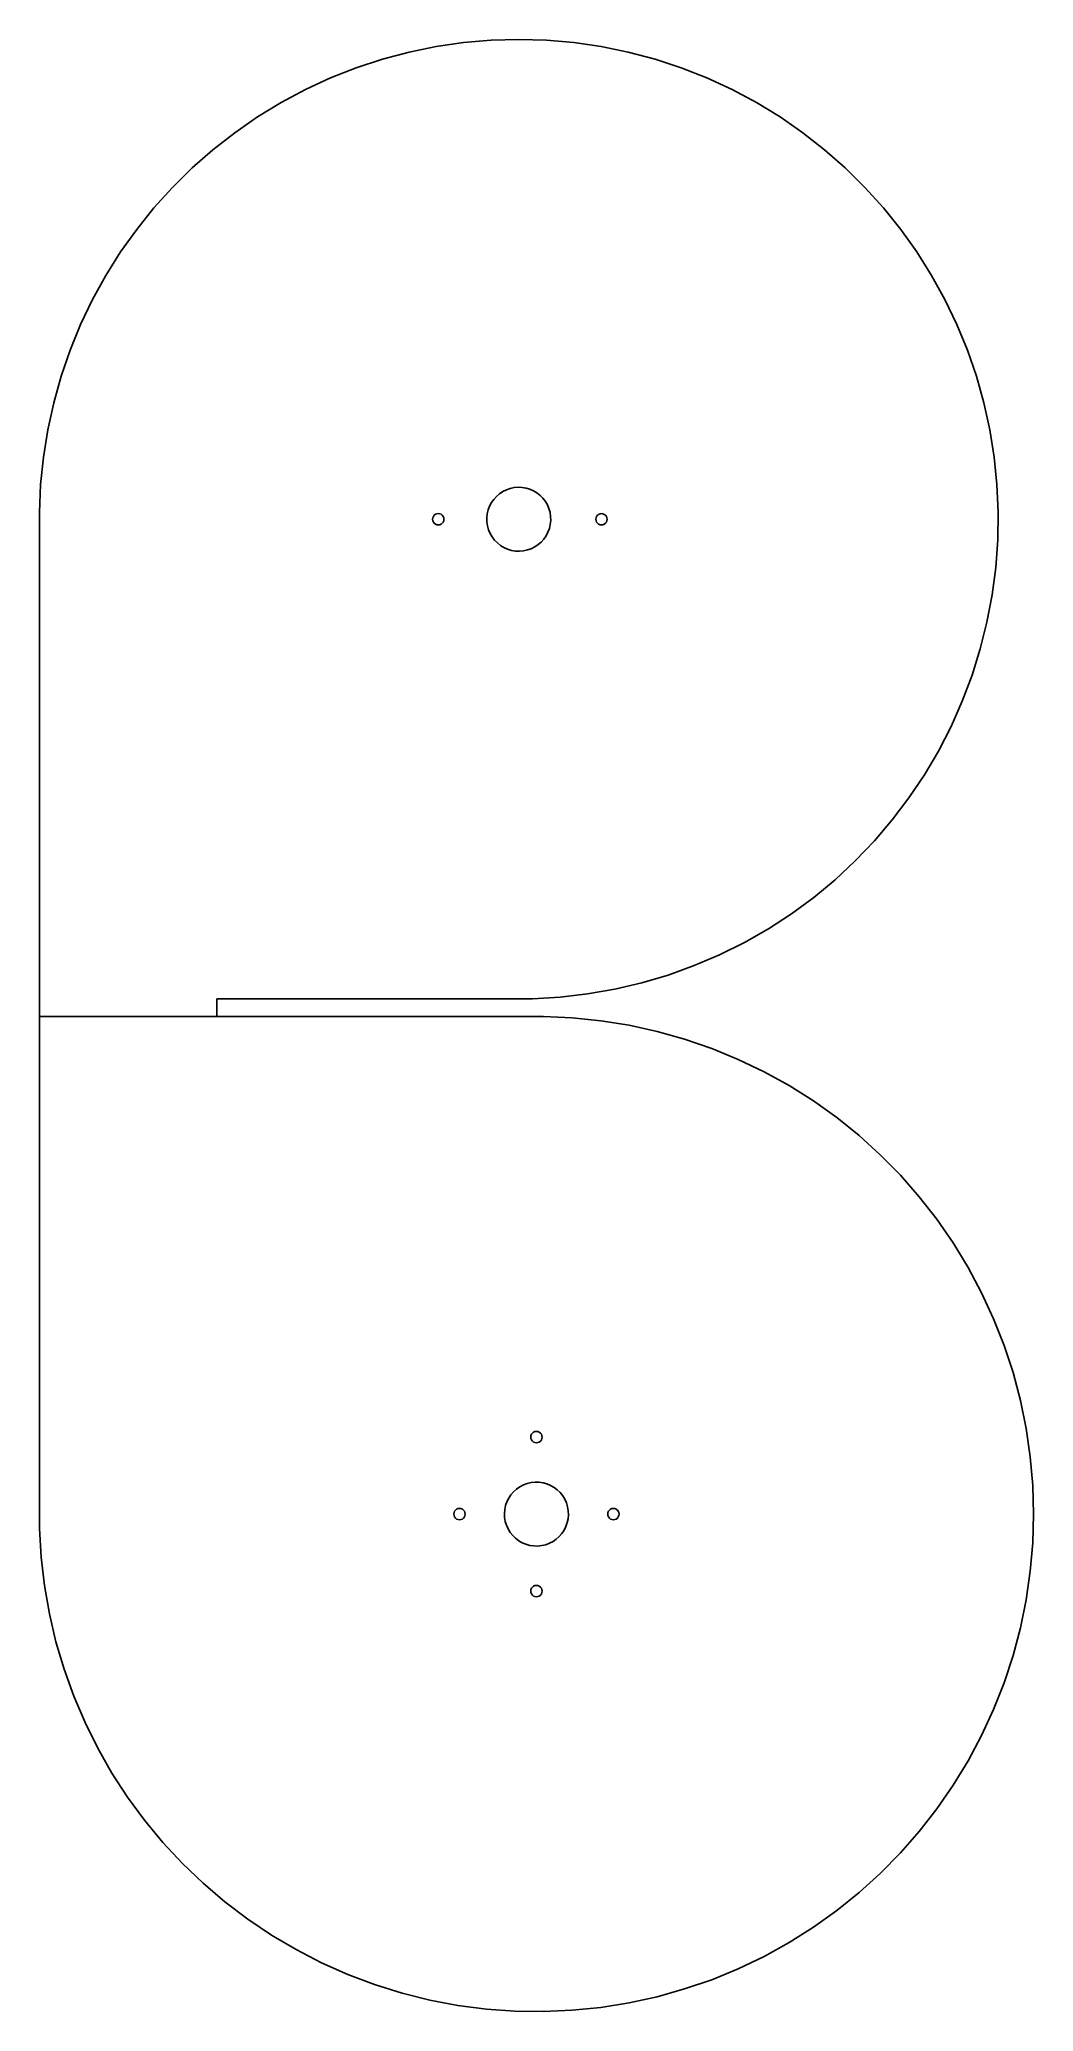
# Model space of a CAD drawing. Extents: x 9 to 289, y 25 to 580.
import ezdxf

# ---------------------------------------------------------------- set-up
doc = ezdxf.new("R2010")
doc.units = 0
doc.layers.add('Calque_1', color=7, linetype='CONTINUOUS')

msp = doc.modelspace()

# ---------------------------------------------------------------- linework, layer by layer
at = {"layer": 'Calque_1', "color": 1}
for p, q in [((121.13628, 577.51504), (113.513986, 575.956003)), ((128.835733, 578.632353), (121.13628, 577.51504)), ((136.586769, 579.304227), (128.835733, 578.632353)), ((144.430684, 579.530366), (136.586769, 579.304227)), ((152.13928, 579.304332), (144.430684, 579.530366)), ((159.891541, 578.632353), (152.13928, 579.304332)), ((167.590994, 577.51504), (159.891541, 578.632353)), ((175.213289, 575.956003), (167.590994, 577.51504)), ((105.994172, 573.96042), (98.601817, 571.534921)), ((113.513986, 575.956003), (105.994172, 573.96042)), ((182.733103, 573.96042), (175.213289, 575.956003)), ((190.125459, 571.534921), (182.733103, 573.96042)), ((91.361478, 568.687561), (84.297207, 565.427803)), ((98.601817, 571.534921), (91.361478, 568.687561)), ((197.365797, 568.687561), (190.125459, 571.534921)), ((204.430067, 565.427803), (197.365797, 568.687561)), ((77.432471, 561.766469), (70.790073, 557.715728)), ((84.297207, 565.427803), (77.432471, 561.766469)), ((211.294806, 561.766469), (204.430067, 565.427803)), ((217.937202, 557.715728), (211.294806, 561.766469)), ((70.790073, 557.715728), (64.392079, 553.289032)), ((224.335197, 553.289032), (217.937202, 557.715728)), ((64.392079, 553.289032), (58.259743, 548.501087)), ((230.467532, 548.501087), (224.335197, 553.289032)), ((58.259743, 548.501087), (52.413435, 543.367799)), ((236.31384, 543.367799), (230.467532, 548.501087)), ((52.413435, 543.367799), (46.872576, 537.906221)), ((241.8547, 537.906221), (236.31384, 543.367799)), ((46.872576, 537.906221), (41.655574, 532.134494)), ((247.071703, 532.134494), (241.8547, 537.906221)), ((41.655574, 532.134494), (36.779756, 526.071789)), ((251.947521, 526.071789), (247.071703, 532.134494)), ((36.779756, 526.071789), (32.261321, 519.738251)), ((256.465953, 519.738251), (251.947521, 526.071789)), ((32.261321, 519.738251), (28.115279, 513.154916)), ((260.611995, 513.154916), (256.465953, 519.738251)), ((28.115279, 513.154916), (24.355404, 506.343654)), ((264.371873, 506.343654), (260.611995, 513.154916)), ((24.355404, 506.343654), (20.994181, 499.327091)), ((267.733093, 499.327091), (264.371873, 506.343654)), ((20.994181, 499.327091), (18.042782, 492.128536)), ((270.684492, 492.128536), (267.733093, 499.327091)), ((18.042782, 492.128536), (15.511008, 484.771901)), ((273.216268, 484.771901), (270.684492, 492.128536)), ((15.511008, 484.771901), (13.407267, 477.281624)), ((275.320008, 477.281624), (273.216268, 484.771901)), ((13.407267, 477.281624), (11.738552, 469.682587)), ((276.988725, 469.682587), (275.320008, 477.281624)), ((11.738552, 469.682587), (10.510403, 462.000036)), ((278.216871, 462.000036), (276.988725, 469.682587)), ((10.510403, 462.000036), (9.726901, 454.259488)), ((279.000373, 454.259488), (278.216871, 462.000036)), ((9.726901, 454.259488), (9.389092, 446.450641)), ((136.662276, 449.198553), (137.306694, 450.127067)), ((137.306694, 450.127067), (138.062406, 450.967494)), ((138.062406, 450.967494), (138.917494, 451.706575)), ((138.917494, 451.706575), (139.858467, 452.33266)), ((139.858467, 452.33266), (140.870492, 452.83587)), ((140.870492, 452.83587), (141.937605, 453.208274)), ((141.937605, 453.208274), (143.04298, 453.443996)), ((143.04298, 453.443996), (144.16918, 453.539317)), ((144.16918, 453.539317), (145.298447, 453.492737)), ((145.298447, 453.492737), (146.412974, 453.304992)), ((146.412974, 453.304992), (147.495179, 452.979039)), ((147.495179, 452.979039), (148.528, 452.520019)), ((148.528, 452.520019), (149.495144, 451.935172)), ((149.495144, 451.935172), (150.381362, 451.233722)), ((150.381362, 451.233722), (151.172677, 450.426731)), ((151.172677, 450.426731), (151.85661, 449.526924)), ((151.85661, 449.526924), (152.422374, 448.548493)), ((279.336624, 446.486656), (279.000373, 454.259488)), ((9.389092, 446.450641), (9.389092, 304.580967)), ((120.166661, 444.939266), (120.112104, 444.525162)), ((120.112104, 444.525162), (120.166584, 444.111048)), ((120.166584, 444.111048), (120.326389, 443.725145)), ((120.326535, 445.325142), (120.166661, 444.939266)), ((120.580836, 445.65649), (120.326535, 445.325142)), ((120.912229, 445.910728), (120.580836, 445.65649)), ((121.298131, 446.070533), (120.912229, 445.910728)), ((121.712246, 446.125016), (121.298131, 446.070533)), ((122.126353, 446.070459), (121.712246, 446.125016)), ((122.512226, 445.910585), (122.126353, 446.070459)), ((122.843574, 445.656284), (122.512226, 445.910585)), ((123.097814, 445.324891), (122.843574, 445.656284)), ((123.097669, 443.724894), (123.257543, 444.110767)), ((123.25762, 444.938986), (123.097814, 445.324891)), ((123.257543, 444.110767), (123.3121, 444.524871)), ((123.3121, 444.524871), (123.25762, 444.938986)), ((135.395714, 443.782375), (135.371293, 444.91234)), ((135.371296, 444.91234), (135.488689, 446.036452)), ((135.488689, 446.036452), (135.746048, 447.136991)), ((135.746048, 447.136991), (136.139309, 448.196595)), ((136.139309, 448.196595), (136.662276, 449.198553)), ((152.422374, 448.548493), (152.861047, 447.50687)), ((152.861047, 447.50687), (153.165712, 446.418479)), ((153.165712, 446.418479), (153.33156, 445.300486)), ((153.355981, 444.17052), (153.238586, 443.046408)), ((153.33156, 445.300486), (153.355981, 444.17052)), ((166.117806, 444.934959), (166.063286, 444.520847)), ((166.063286, 444.520847), (166.117806, 444.106737)), ((166.277646, 445.320848), (166.117806, 444.934959)), ((166.117806, 444.106737), (166.277646, 443.720848)), ((166.531916, 445.652217), (166.277646, 445.320848)), ((166.863285, 445.906487), (166.531916, 445.652217)), ((167.249174, 446.066329), (166.863285, 445.906487)), ((167.663283, 446.120846), (167.249174, 446.066329)), ((168.077392, 446.066329), (167.663283, 446.120846)), ((168.463282, 445.906489), (168.077392, 446.066329)), ((168.794653, 445.65222), (168.463282, 445.906489)), ((169.048923, 445.320851), (168.794653, 445.65222)), ((169.208763, 444.934962), (169.048923, 445.320851)), ((169.048925, 443.720851), (169.208765, 444.10674)), ((169.263283, 444.520852), (169.208763, 444.934962)), ((169.208765, 444.10674), (169.263283, 444.520852)), ((279.224509, 438.707366), (279.336624, 446.486656)), ((120.326389, 443.725145), (120.58063, 443.39375)), ((120.58063, 443.39375), (120.911978, 443.139451)), ((120.911978, 443.139451), (121.297851, 442.979577)), ((121.297851, 442.979577), (121.711958, 442.92502)), ((121.711958, 442.92502), (122.126072, 442.9795)), ((122.126072, 442.9795), (122.511975, 443.139306)), ((122.511975, 443.139306), (122.84337, 443.393546)), ((122.84337, 443.393546), (123.097669, 443.724894)), ((135.561565, 442.664382), (135.395714, 443.782375)), ((135.866227, 441.57599), (135.561565, 442.664382)), ((136.304901, 440.534367), (135.866227, 441.57599)), ((136.870664, 439.555936), (136.304901, 440.534367)), ((137.554598, 438.656129), (136.870664, 439.555936)), ((138.345912, 437.849138), (137.554598, 438.656129)), ((151.42058, 438.955793), (150.664868, 438.115367)), ((152.065001, 439.884305), (151.42058, 438.955793)), ((152.587965, 440.886265), (152.065001, 439.884305)), ((152.981228, 441.94587), (152.587965, 440.886265)), ((153.238586, 443.046408), (152.981228, 441.94587)), ((166.277646, 443.720848), (166.531916, 443.389479)), ((166.531916, 443.389479), (166.863287, 443.13521)), ((166.863287, 443.13521), (167.249176, 442.97537)), ((167.249176, 442.97537), (167.663286, 442.920853)), ((167.663286, 442.920853), (168.077395, 442.97537)), ((168.077395, 442.97537), (168.463284, 443.135213)), ((168.463284, 443.135213), (168.794656, 443.389482)), ((168.794656, 443.389482), (169.048925, 443.720851)), ((278.6644, 430.947453), (279.224509, 438.707366)), ((139.23213, 437.147686), (138.345912, 437.849138)), ((140.199277, 436.562841), (139.23213, 437.147686)), ((141.232095, 436.103821), (140.199277, 436.562841)), ((142.314303, 435.777868), (141.232095, 436.103821)), ((143.428827, 435.59012), (142.314303, 435.777868)), ((144.558094, 435.543543), (143.428827, 435.59012)), ((145.684297, 435.638864), (144.558094, 435.543543)), ((146.789669, 435.874587), (145.684297, 435.638864)), ((147.856782, 436.24699), (146.789669, 435.874587)), ((148.868807, 436.7502), (147.856782, 436.24699)), ((149.809783, 437.376286), (148.868807, 436.7502)), ((150.664868, 438.115367), (149.809783, 437.376286)), ((277.658157, 423.232697), (278.6644, 430.947453)), ((276.209123, 415.588728), (277.658157, 423.232697)), ((274.322112, 408.040937), (276.209123, 415.588728)), ((272.003394, 400.614399), (274.322112, 408.040937)), ((269.260665, 393.333778), (272.003394, 400.614399)), ((266.103044, 386.223266), (269.260665, 393.333778)), ((262.541016, 379.306482), (266.103044, 386.223266)), ((258.586413, 372.606399), (262.541016, 379.306482)), ((254.252377, 366.14528), (258.586413, 372.606399)), ((249.553298, 359.944584), (254.252377, 366.14528)), ((244.504793, 354.02491), (249.553298, 359.944584)), ((239.123627, 348.405923), (244.504793, 354.02491)), ((233.427676, 343.106289), (239.123627, 348.405923)), ((227.435866, 338.143611), (233.427676, 343.106289)), ((214.645194, 329.293895), (221.168099, 333.534377)), ((221.168099, 333.534377), (227.435866, 338.143611)), ((207.888821, 325.436256), (214.645194, 329.293895)), ((193.766145, 318.919444), (200.921422, 321.974272)), ((200.921422, 321.974272), (207.888821, 325.436256)), ((186.44676, 316.28192), (193.766145, 318.919444)), ((156.020866, 310.058716), (163.74932, 310.953681)), ((163.74932, 310.953681), (171.413377, 312.29241)), ((171.413377, 312.29241), (178.987576, 314.070458)), ((178.987576, 314.070458), (186.44676, 316.28192)), ((59.386795, 309.592224), (148.25336, 309.610481)), ((59.386795, 309.592224), (59.386795, 304.580967)), ((148.25336, 309.61047), (156.020866, 310.058716)), ((9.389092, 304.580967), (59.386795, 304.580967)), ((151.363064, 304.582871), (9.389572, 304.581019)), ((9.414813, 160.574461), (9.389678, 304.581042)), ((159.423924, 304.234158), (151.363064, 304.582871)), ((167.451303, 303.421624), (159.423924, 304.234158)), ((175.41854, 302.147964), (167.451303, 303.421624)), ((183.299166, 300.417424), (175.41854, 302.147964)), ((191.067, 298.235726), (183.299166, 300.417424)), ((198.69624, 295.610136), (191.067, 298.235726)), ((206.161545, 292.549361), (198.69624, 295.610136)), ((213.438114, 289.063586), (206.161545, 292.549361)), ((220.501771, 285.164373), (213.438114, 289.063586)), ((227.329058, 280.864714), (220.501771, 285.164373)), ((233.897291, 276.178843), (227.329058, 280.864714)), ((240.184654, 271.122345), (233.897291, 276.178843)), ((246.170257, 265.712019), (240.184654, 271.122345)), ((251.83422, 259.965832), (246.170257, 265.712019)), ((257.157727, 253.902886), (251.83422, 259.965832)), ((262.123092, 247.543316), (257.157727, 253.902886)), ((266.713823, 240.908236), (262.123092, 247.543316)), ((270.914669, 234.019685), (266.713823, 240.908236)), ((274.711675, 226.900577), (270.914669, 234.019685)), ((278.092229, 219.574538), (274.711675, 226.900577)), ((281.045099, 212.065911), (278.092229, 219.574538)), ((283.560477, 204.399618), (281.045099, 212.065911)), ((285.630008, 196.60114), (283.560477, 204.399618)), ((287.246816, 188.696406), (285.630008, 196.60114)), ((288.405531, 180.711635), (287.246816, 188.696406)), ((147.802443, 186.688565), (147.747863, 186.274466)), ((147.747863, 186.274466), (147.802319, 185.860367)), ((147.802319, 185.860367), (147.962101, 185.474446)), ((147.962341, 187.074433), (147.802443, 186.688565)), ((147.962101, 185.474446), (148.21632, 185.14303)), ((148.216661, 187.40577), (147.962341, 187.074433)), ((148.21632, 185.14303), (148.547652, 184.888712)), ((148.54807, 187.659981), (148.216661, 187.40577)), ((148.547652, 184.888712), (148.933517, 184.728825)), ((148.933983, 187.819763), (148.54807, 187.659981)), ((148.933517, 184.728825), (149.347619, 184.674241)), ((149.3481, 187.874241), (148.933983, 187.819763)), ((149.347619, 184.674241), (149.761739, 184.728693)), ((149.762202, 187.819657), (149.3481, 187.874241)), ((149.761739, 184.728693), (150.147652, 184.888474)), ((150.148067, 187.659743), (149.762202, 187.819657)), ((150.147652, 184.888474), (150.47906, 185.142686)), ((150.479399, 187.405426), (150.148067, 187.659743)), ((150.47906, 185.142686), (150.733377, 185.474023)), ((150.733618, 187.074036), (150.479399, 187.405426)), ((150.733377, 185.474023), (150.893278, 185.859891)), ((150.893403, 186.688115), (150.733618, 187.074036)), ((150.893278, 185.859891), (150.947859, 186.27399)), ((150.947859, 186.27399), (150.893403, 186.688115)), ((289.102303, 172.673392), (288.405531, 180.711635)), ((144.677417, 172.302896), (143.749841, 171.657128)), ((145.678612, 172.827326), (144.677417, 172.302896)), ((146.737642, 173.222137), (145.678612, 172.827326)), ((147.837802, 173.481084), (146.737642, 173.222137)), ((148.961746, 173.60012), (147.837802, 173.481084)), ((150.091743, 173.577339), (148.961746, 173.600093)), ((151.209979, 173.413139), (150.091743, 173.577339)), ((152.298812, 173.110059), (151.209979, 173.413139)), ((153.341073, 172.672889), (152.298812, 173.110059)), ((154.320327, 172.10856), (153.341073, 172.672889)), ((155.221128, 171.425936), (154.320327, 172.10856)), ((289.336786, 164.540057), (289.102303, 172.673392)), ((140.675387, 167.02174), (140.441276, 165.916021)), ((141.046234, 168.089385), (140.675387, 167.02174)), ((141.547971, 169.102156), (141.046234, 168.089385)), ((142.172683, 170.044019), (141.547971, 169.102156)), ((142.910518, 170.900183), (142.172683, 170.044019)), ((143.749841, 171.657128), (142.910518, 170.900183)), ((156.029273, 170.635811), (155.221128, 171.425936)), ((156.732014, 169.750596), (156.029273, 170.635811)), ((157.318269, 168.784312), (156.732014, 169.750596)), ((157.778791, 167.752174), (157.318269, 168.784312)), ((158.106321, 166.670427), (157.778791, 167.752174)), ((158.295691, 165.556188), (158.106321, 166.670427)), ((126.134448, 165.022418), (126.079928, 164.60832)), ((126.079928, 164.60832), (126.134448, 164.194194)), ((126.294288, 165.408313), (126.134448, 165.022418)), ((126.134448, 164.194194), (126.294288, 163.808326)), ((126.548557, 165.739677), (126.294288, 165.408313)), ((126.294288, 163.808326), (126.548557, 163.476936)), ((126.879926, 165.993941), (126.548557, 165.739677)), ((126.548557, 163.476936), (126.879929, 163.222672)), ((127.265815, 166.153802), (126.879926, 165.993941)), ((126.879929, 163.222672), (127.265818, 163.062837)), ((127.679925, 166.208306), (127.265815, 166.153802)), ((127.265818, 163.062837), (127.679927, 163.008307)), ((128.094034, 166.153802), (127.679925, 166.208306)), ((127.679927, 163.008307), (128.094037, 163.062837)), ((128.479923, 165.993941), (128.094034, 166.153802)), ((128.094037, 163.062837), (128.479926, 163.222672)), ((128.811295, 165.739677), (128.479923, 165.993941)), ((128.479926, 163.222672), (128.811297, 163.476936)), ((129.065564, 165.408313), (128.811295, 165.739677)), ((128.811297, 163.476936), (129.065564, 163.808326)), ((129.225404, 165.022418), (129.065564, 165.408313)), ((129.065564, 163.808326), (129.225407, 164.194194)), ((129.279924, 164.60832), (129.225404, 165.022418)), ((129.225407, 164.194194), (129.279924, 164.60832)), ((140.441276, 165.916021), (140.347595, 164.789691)), ((140.347595, 164.789691), (140.395818, 163.660477)), ((140.395818, 163.660477), (140.585188, 162.546239)), ((140.585188, 162.546239), (140.912718, 161.464491)), ((140.912718, 161.464491), (141.373241, 160.432353)), ((157.143538, 160.11451), (157.645275, 161.12728)), ((157.645275, 161.12728), (158.016122, 162.194926)), ((158.016122, 162.194926), (158.250233, 163.300645)), ((158.250233, 163.300645), (158.343914, 164.426974)), ((158.343914, 164.426974), (158.295691, 165.556188)), ((169.472291, 165.023159), (169.417612, 164.608902)), ((169.417612, 164.608902), (169.472008, 164.194644)), ((169.472008, 164.194644), (169.631774, 163.808565)), ((169.632322, 165.409133), (169.472291, 165.023159)), ((169.631774, 163.808565), (169.88602, 163.476989)), ((169.886792, 165.740523), (169.632322, 165.409133)), ((169.88602, 163.476989), (170.21742, 163.222513)), ((170.218368, 165.994761), (169.886792, 165.740523)), ((170.21742, 163.222513), (170.603389, 163.062493)), ((170.604447, 166.154543), (170.218368, 165.994761)), ((170.603389, 163.062493), (171.017628, 163.007804)), ((171.018723, 166.208941), (170.604447, 166.154543)), ((171.017628, 163.007804), (171.431904, 163.062202)), ((171.43296, 166.154252), (171.018723, 166.208941)), ((171.431904, 163.062202), (171.817983, 163.221958)), ((171.818931, 165.994232), (171.43296, 166.154252)), ((171.817983, 163.221958), (172.149556, 163.476195)), ((172.150331, 165.739756), (171.818931, 165.994232)), ((172.149556, 163.476195), (172.40403, 163.807612)), ((172.404577, 165.40818), (172.150331, 165.739756)), ((172.40403, 163.807612), (172.56406, 164.193586)), ((172.564343, 165.022101), (172.404577, 165.40818)), ((172.56406, 164.193586), (172.618739, 164.607817)), ((172.618739, 164.607817), (172.564343, 165.022101)), ((289.102303, 156.543274), (289.336786, 164.540057)), ((9.414813, 160.574461), (9.879659, 152.519125)), ((141.373241, 160.432353), (141.959496, 159.46607)), ((141.959496, 159.46607), (142.662236, 158.580854)), ((142.662236, 158.580854), (143.470381, 157.79073)), ((143.470381, 157.79073), (144.371183, 157.108106)), ((144.371183, 157.108106), (145.350436, 156.543777)), ((145.350436, 156.543777), (146.392698, 156.106606)), ((146.392698, 156.106606), (147.481533, 155.803527)), ((147.481533, 155.803527), (148.599764, 155.6393)), ((148.599764, 155.6393), (149.729764, 155.616546)), ((149.729764, 155.616546), (150.853707, 155.735582)), ((150.853707, 155.735582), (151.953867, 155.994529)), ((151.953867, 155.994529), (153.012898, 156.38934)), ((153.012898, 156.38934), (154.014093, 156.91377)), ((154.014093, 156.91377), (154.941668, 157.559537)), ((154.941668, 157.559537), (155.780991, 158.316457)), ((155.780991, 158.316457), (156.518826, 159.172621)), ((156.518826, 159.172621), (157.143538, 160.11451)), ((288.405531, 148.505031), (289.102303, 156.543274)), ((9.879659, 152.519125), (10.80779, 144.504298)), ((10.80779, 144.504298), (12.196136, 136.556251)), ((148.545781, 144.317185), (148.214412, 144.062921)), ((148.93167, 144.477019), (148.545781, 144.317185)), ((149.34578, 144.53155), (148.93167, 144.477019)), ((149.759892, 144.477019), (149.34578, 144.53155)), ((150.145781, 144.317185), (149.759892, 144.477019)), ((150.47715, 144.062921), (150.145781, 144.317185)), ((287.246816, 140.52026), (288.405531, 148.505031)), ((147.800303, 143.345662), (147.745786, 142.931537)), ((147.745786, 142.931537), (147.800303, 142.517438)), ((147.960143, 143.731557), (147.800303, 143.345662)), ((147.800303, 142.517438), (147.960145, 142.131544)), ((148.214412, 144.062921), (147.960143, 143.731557)), ((147.960145, 142.131544), (148.214415, 141.80018)), ((148.214415, 141.80018), (148.545784, 141.545916)), ((148.545784, 141.545916), (148.931673, 141.386081)), ((148.931673, 141.386081), (149.345785, 141.331551)), ((149.345785, 141.331551), (149.759895, 141.386081)), ((149.759895, 141.386081), (150.145784, 141.545916)), ((150.145784, 141.545916), (150.477153, 141.80018)), ((150.73142, 143.731557), (150.47715, 144.062921)), ((150.477153, 141.80018), (150.731422, 142.131544)), ((150.891262, 143.345662), (150.73142, 143.731557)), ((150.731422, 142.131544), (150.891262, 142.517438)), ((150.945779, 142.931564), (150.891262, 143.345662)), ((150.891262, 142.517438), (150.945779, 142.931564)), ((285.630008, 132.615525), (287.246816, 140.52026)), ((12.196136, 136.556251), (14.040071, 128.701364)), ((14.040071, 128.701364), (16.333479, 120.965777)), ((283.560477, 124.817047), (285.630008, 132.615525)), ((281.045099, 117.150755), (283.560477, 124.817047)), ((16.333479, 120.965777), (19.068738, 113.375155)), ((278.092229, 109.642127), (281.045099, 117.150755)), ((19.068738, 113.375155), (22.236768, 105.95474)), ((22.236768, 105.95474), (25.827037, 98.729163)), ((274.711675, 102.316089), (278.092229, 109.642127)), ((270.914669, 95.196954), (274.711675, 102.316089)), ((25.827037, 98.729163), (29.827625, 91.722424)), ((266.713823, 88.30843), (270.914669, 95.196954)), ((29.827625, 91.722424), (34.22524, 84.957804)), ((34.22524, 84.957804), (39.005273, 78.457793)), ((262.123092, 81.67335), (266.713823, 88.30843)), ((39.005273, 78.457793), (44.151847, 72.243929)), ((257.157727, 75.31378), (262.123092, 81.67335)), ((44.151847, 72.243929), (49.647865, 66.336928)), ((251.83422, 69.250834), (257.157727, 75.31378)), ((246.170257, 63.504647), (251.83422, 69.250834)), ((49.647865, 66.336928), (55.475068, 60.756344)), ((240.184654, 58.094321), (246.170257, 63.504647)), ((55.475068, 60.756344), (61.6141, 55.520775)), ((61.6141, 55.520775), (68.044567, 50.647553)), ((233.897291, 53.037822), (240.184654, 58.094321)), ((68.044567, 50.647553), (74.745111, 46.152923)), ((227.329058, 48.351952), (233.897291, 53.037822)), ((74.745111, 46.152923), (81.69347, 42.051781)), ((220.501771, 44.052293), (227.329058, 48.351952)), ((81.69347, 42.051781), (88.866562, 38.357752)), ((206.161545, 36.667305), (213.438114, 40.15308)), ((213.438114, 40.15308), (220.501771, 44.052293)), ((88.866562, 38.357752), (96.240561, 35.083114)), ((96.240561, 35.083114), (103.790969, 32.238768)), ((191.067, 30.98094), (198.69624, 33.606529)), ((198.69624, 33.606529), (206.161545, 36.667305)), ((103.790969, 32.238768), (111.492705, 29.834131)), ((111.492705, 29.834131), (119.320187, 27.877196)), ((119.320187, 27.877196), (127.247408, 26.374444)), ((175.41854, 27.06871), (183.299166, 28.799242)), ((183.299166, 28.799242), (191.067, 30.98094)), ((127.247408, 26.374444), (135.248041, 25.330929)), ((135.248041, 25.330929), (143.295502, 24.750063)), ((143.295502, 24.750063), (151.363064, 24.633779)), ((151.363064, 24.633779), (159.423924, 24.982499)), ((159.423924, 24.982499), (167.451303, 25.795034)), ((167.451303, 25.795034), (175.41854, 27.06871))]:
    msp.add_line(p, q, dxfattribs=at)

doc.saveas('drawing.dxf')
